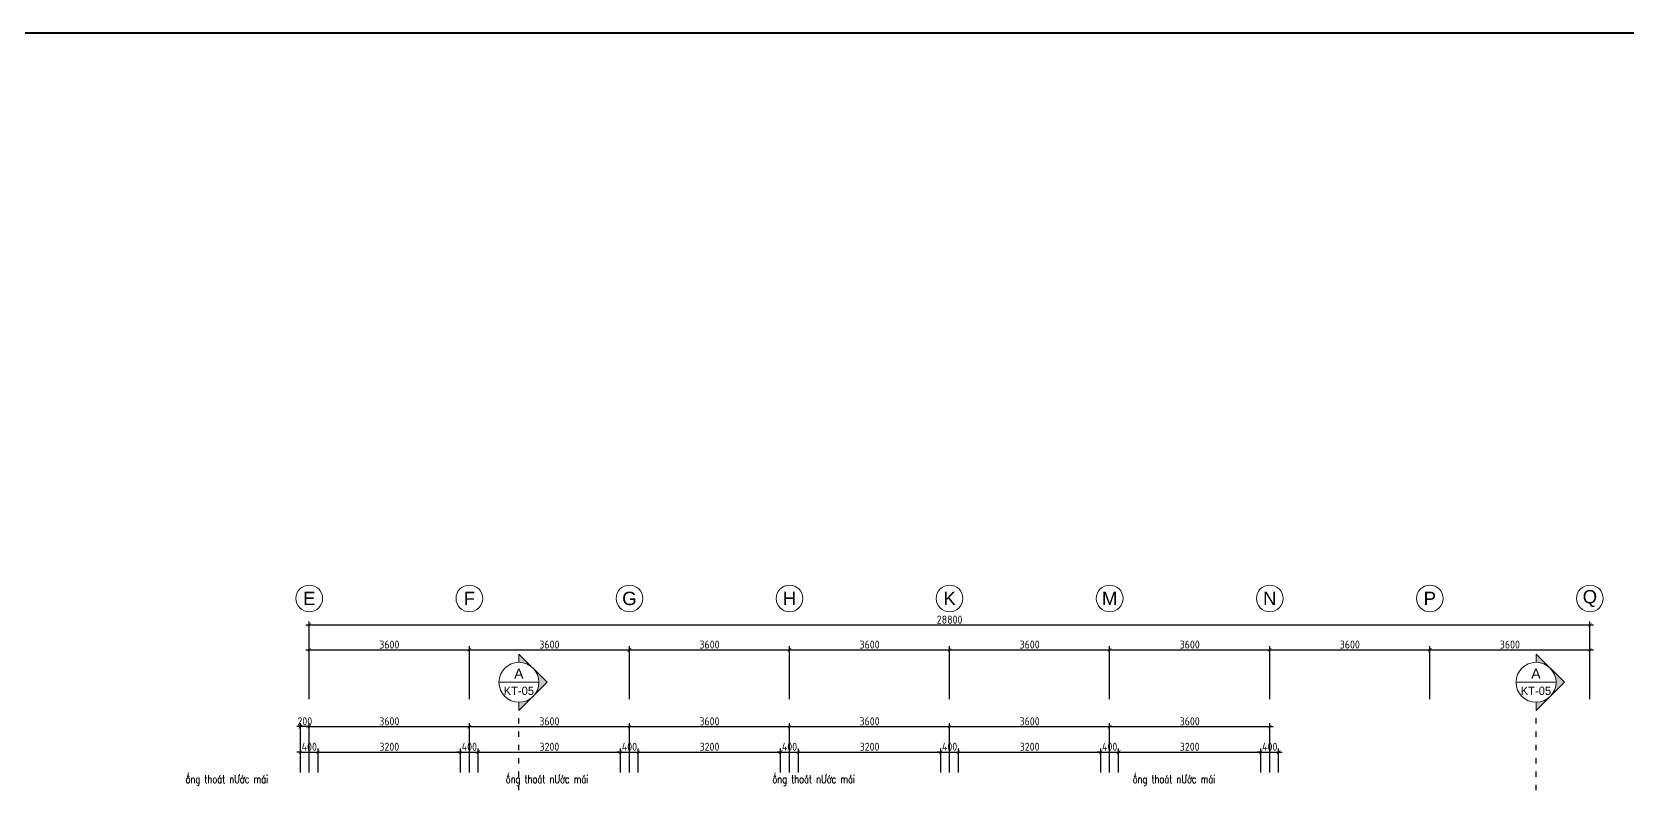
# Model space of a CAD drawing. Header units: inches. Extents: x 7154 to 95401, y -113037 to 84761.
# Drawn here: x 31021 to 66894, y -4904 to 12070 of the extents above; entities that cross this region are included whole.
import ezdxf
from ezdxf.enums import TextEntityAlignment as Align

# ---------------------------------------------------------------- set-up
doc = ezdxf.new("R2010")
doc.units = ezdxf.units.IN
doc.header["$MEASUREMENT"] = 0
doc.linetypes.add('ACAD_ISO03W100', pattern=[30, 12, -18])
doc.layers.get('DEFPOINTS').update_dxf_attribs({"color": 2})
for name, color, linetype in [('1', 1, 'Continuous'), ('Dim', 144, 'Continuous'), ('TEXT', 2, 'Continuous')]:
    doc.layers.add(name, color=color, linetype=linetype)
doc.layers.add('ZONES', color=7, linetype='Continuous', lineweight=18)
doc.styles.add('ARIALH', font='VnArialH.TTF')
doc.styles.add('AVANTH', font='VnAvantH.TTF')
doc.styles.add('ISOCP', font='isocp.shx')
doc.styles.add('VNSIMLI', font='vnsimli.shx', dxfattribs={"width": 0.75})
doc.dimstyles.new('1-100', dxfattribs={"dimtxt": 180, "dimasz": 80, "dimexe": 80, "dimexo": 0, "dimgap": 30, "dimtad": 1, "dimdec": 0, "dimzin": 0, "dimdsep": 46, "dimtxsty": 'ISOCP', "dimblk1": 'ARCHTICK', "dimblk2": 'ARCHTICK', "dimsah": 1, "dimcen": 0.09, "dimdle": 80, "dimclrd": 8, "dimclre": 8, "dimclrt": 6, "dimadec": 0, "dimazin": 0, "dimtfac": 1, "dimtdec": 0, "dimtix": 1, "dimtmove": 2, "dimatfit": 3, "dimldrblk": 'ARCHTICK', "dimfxl": 80, "dimtolj": 1, "dimtzin": 0, "dimarcsym": 0})

# ---------------------------------------------------------------- blocks, each defined once
blk = doc.blocks.new('_ArchTick')
at = {"color": 0, "linetype": 'ByBlock', "const_width": 0.15}
blk.add_lwpolyline([(-0.5, -0.5), (0.5, 0.5)], dxfattribs=at)
blk = doc.blocks.new('*D245')
at = {"layer": 'DEFPOINTS', "color": 0}
for p in [(37458, -4138), (37058, -4597), (37458, -4597)]:
    blk.add_point(p, dxfattribs=at)
at = {"layer": 'Dim', "color": 8, "lineweight": -2}
for p, q in [((37058, -4138), (36978, -4138)), ((37058, -4597), (37058, -4058)), ((37058, -4138), (37458, -4138)), ((37458, -4597), (37458, -4058)), ((37458, -4138), (37538, -4138))]:
    blk.add_line(p, q, dxfattribs=at)
at = {"layer": 'Dim', "color": 8, "lineweight": -2, "xscale": 80, "yscale": 80, "zscale": 80}
blk.add_blockref('_ArchTick', (37058, -4138), dxfattribs=at)
at = {"layer": 'Dim', "color": 8, "lineweight": -2, "xscale": 80, "yscale": 80, "zscale": 80, "rotation": 180}
blk.add_blockref('_ArchTick', (37458, -4138), dxfattribs=at)
at = {"layer": 'Dim', "color": 6, "insert": (37258, -4018), "char_height": 180, "attachment_point": 5, "style": 'ISOCP'}
blk.add_mtext('\\A1;400', dxfattribs=at)
blk = doc.blocks.new('*D246')
at = {"layer": 'DEFPOINTS', "color": 0}
for p in [(40658, -4138), (37458, -4597), (40658, -4597)]:
    blk.add_point(p, dxfattribs=at)
at = {"layer": 'Dim', "color": 8, "lineweight": -2}
for p, q in [((37378, -4138), (40738, -4138)), ((37458, -4597), (37458, -4058)), ((40658, -4597), (40658, -4058))]:
    blk.add_line(p, q, dxfattribs=at)
at = {"layer": 'Dim', "color": 8, "lineweight": -2, "xscale": 80, "yscale": 80, "zscale": 80, "rotation": 180}
blk.add_blockref('_ArchTick', (37458, -4138), dxfattribs=at)
at = {"layer": 'Dim', "color": 8, "lineweight": -2, "xscale": 80, "yscale": 80, "zscale": 80}
blk.add_blockref('_ArchTick', (40658, -4138), dxfattribs=at)
at = {"layer": 'Dim', "color": 6, "insert": (39058, -4018), "char_height": 180, "attachment_point": 5, "style": 'ISOCP'}
blk.add_mtext('\\A1;3200', dxfattribs=at)
blk = doc.blocks.new('*D247')
at = {"layer": 'DEFPOINTS', "color": 0}
for p in [(41058, -4138), (40658, -4597), (41058, -4597)]:
    blk.add_point(p, dxfattribs=at)
at = {"layer": 'Dim', "color": 8, "lineweight": -2}
for p, q in [((40658, -4138), (40578, -4138)), ((40658, -4597), (40658, -4058)), ((40658, -4138), (41058, -4138)), ((41058, -4597), (41058, -4058)), ((41058, -4138), (41138, -4138))]:
    blk.add_line(p, q, dxfattribs=at)
at = {"layer": 'Dim', "color": 8, "lineweight": -2, "xscale": 80, "yscale": 80, "zscale": 80}
blk.add_blockref('_ArchTick', (40658, -4138), dxfattribs=at)
at = {"layer": 'Dim', "color": 8, "lineweight": -2, "xscale": 80, "yscale": 80, "zscale": 80, "rotation": 180}
blk.add_blockref('_ArchTick', (41058, -4138), dxfattribs=at)
at = {"layer": 'Dim', "color": 6, "insert": (40858, -4018), "char_height": 180, "attachment_point": 5, "style": 'ISOCP'}
blk.add_mtext('\\A1;400', dxfattribs=at)
blk = doc.blocks.new('*D248')
at = {"layer": 'DEFPOINTS', "color": 0}
for p in [(44258, -4138), (41058, -4597), (44258, -4597)]:
    blk.add_point(p, dxfattribs=at)
at = {"layer": 'Dim', "color": 8, "lineweight": -2}
for p, q in [((40978, -4138), (44338, -4138)), ((41058, -4597), (41058, -4058)), ((44258, -4597), (44258, -4058))]:
    blk.add_line(p, q, dxfattribs=at)
at = {"layer": 'Dim', "color": 8, "lineweight": -2, "xscale": 80, "yscale": 80, "zscale": 80, "rotation": 180}
blk.add_blockref('_ArchTick', (41058, -4138), dxfattribs=at)
at = {"layer": 'Dim', "color": 8, "lineweight": -2, "xscale": 80, "yscale": 80, "zscale": 80}
blk.add_blockref('_ArchTick', (44258, -4138), dxfattribs=at)
at = {"layer": 'Dim', "color": 6, "insert": (42658, -4018), "char_height": 180, "attachment_point": 5, "style": 'ISOCP'}
blk.add_mtext('\\A1;3200', dxfattribs=at)
blk = doc.blocks.new('*D249')
at = {"layer": 'DEFPOINTS', "color": 0}
for p in [(44658, -4138), (44258, -4597), (44658, -4597)]:
    blk.add_point(p, dxfattribs=at)
at = {"layer": 'Dim', "color": 8, "lineweight": -2}
for p, q in [((44258, -4138), (44178, -4138)), ((44258, -4597), (44258, -4058)), ((44258, -4138), (44658, -4138)), ((44658, -4597), (44658, -4058)), ((44658, -4138), (44738, -4138))]:
    blk.add_line(p, q, dxfattribs=at)
at = {"layer": 'Dim', "color": 8, "lineweight": -2, "xscale": 80, "yscale": 80, "zscale": 80}
blk.add_blockref('_ArchTick', (44258, -4138), dxfattribs=at)
at = {"layer": 'Dim', "color": 8, "lineweight": -2, "xscale": 80, "yscale": 80, "zscale": 80, "rotation": 180}
blk.add_blockref('_ArchTick', (44658, -4138), dxfattribs=at)
at = {"layer": 'Dim', "color": 6, "insert": (44458, -4018), "char_height": 180, "attachment_point": 5, "style": 'ISOCP'}
blk.add_mtext('\\A1;400', dxfattribs=at)
blk = doc.blocks.new('*D250')
at = {"layer": 'DEFPOINTS', "color": 0}
for p in [(47858, -4138), (44658, -4597), (47858, -4597)]:
    blk.add_point(p, dxfattribs=at)
at = {"layer": 'Dim', "color": 8, "lineweight": -2}
for p, q in [((44578, -4138), (47938, -4138)), ((44658, -4597), (44658, -4058)), ((47858, -4597), (47858, -4058))]:
    blk.add_line(p, q, dxfattribs=at)
at = {"layer": 'Dim', "color": 8, "lineweight": -2, "xscale": 80, "yscale": 80, "zscale": 80, "rotation": 180}
blk.add_blockref('_ArchTick', (44658, -4138), dxfattribs=at)
at = {"layer": 'Dim', "color": 8, "lineweight": -2, "xscale": 80, "yscale": 80, "zscale": 80}
blk.add_blockref('_ArchTick', (47858, -4138), dxfattribs=at)
at = {"layer": 'Dim', "color": 6, "insert": (46258, -4018), "char_height": 180, "attachment_point": 5, "style": 'ISOCP'}
blk.add_mtext('\\A1;3200', dxfattribs=at)
blk = doc.blocks.new('*D251')
at = {"layer": 'DEFPOINTS', "color": 0}
for p in [(48258, -4138), (47858, -4597), (48258, -4597)]:
    blk.add_point(p, dxfattribs=at)
at = {"layer": 'Dim', "color": 8, "lineweight": -2}
for p, q in [((47858, -4138), (47778, -4138)), ((47858, -4597), (47858, -4058)), ((47858, -4138), (48258, -4138)), ((48258, -4597), (48258, -4058)), ((48258, -4138), (48338, -4138))]:
    blk.add_line(p, q, dxfattribs=at)
at = {"layer": 'Dim', "color": 8, "lineweight": -2, "xscale": 80, "yscale": 80, "zscale": 80}
blk.add_blockref('_ArchTick', (47858, -4138), dxfattribs=at)
at = {"layer": 'Dim', "color": 8, "lineweight": -2, "xscale": 80, "yscale": 80, "zscale": 80, "rotation": 180}
blk.add_blockref('_ArchTick', (48258, -4138), dxfattribs=at)
at = {"layer": 'Dim', "color": 6, "insert": (48058, -4018), "char_height": 180, "attachment_point": 5, "style": 'ISOCP'}
blk.add_mtext('\\A1;400', dxfattribs=at)
blk = doc.blocks.new('*D252')
at = {"layer": 'DEFPOINTS', "color": 0}
for p in [(51458, -4138), (48258, -4597), (51458, -4597)]:
    blk.add_point(p, dxfattribs=at)
at = {"layer": 'Dim', "color": 8, "lineweight": -2}
for p, q in [((48178, -4138), (51538, -4138)), ((48258, -4597), (48258, -4058)), ((51458, -4597), (51458, -4058))]:
    blk.add_line(p, q, dxfattribs=at)
at = {"layer": 'Dim', "color": 8, "lineweight": -2, "xscale": 80, "yscale": 80, "zscale": 80, "rotation": 180}
blk.add_blockref('_ArchTick', (48258, -4138), dxfattribs=at)
at = {"layer": 'Dim', "color": 8, "lineweight": -2, "xscale": 80, "yscale": 80, "zscale": 80}
blk.add_blockref('_ArchTick', (51458, -4138), dxfattribs=at)
at = {"layer": 'Dim', "color": 6, "insert": (49858, -4018), "char_height": 180, "attachment_point": 5, "style": 'ISOCP'}
blk.add_mtext('\\A1;3200', dxfattribs=at)
blk = doc.blocks.new('*D253')
at = {"layer": 'DEFPOINTS', "color": 0}
for p in [(51858, -4138), (51458, -4597), (51858, -4597)]:
    blk.add_point(p, dxfattribs=at)
at = {"layer": 'Dim', "color": 8, "lineweight": -2}
for p, q in [((51458, -4138), (51378, -4138)), ((51458, -4597), (51458, -4058)), ((51458, -4138), (51858, -4138)), ((51858, -4597), (51858, -4058)), ((51858, -4138), (51938, -4138))]:
    blk.add_line(p, q, dxfattribs=at)
at = {"layer": 'Dim', "color": 8, "lineweight": -2, "xscale": 80, "yscale": 80, "zscale": 80}
blk.add_blockref('_ArchTick', (51458, -4138), dxfattribs=at)
at = {"layer": 'Dim', "color": 8, "lineweight": -2, "xscale": 80, "yscale": 80, "zscale": 80, "rotation": 180}
blk.add_blockref('_ArchTick', (51858, -4138), dxfattribs=at)
at = {"layer": 'Dim', "color": 6, "insert": (51658, -4018), "char_height": 180, "attachment_point": 5, "style": 'ISOCP'}
blk.add_mtext('\\A1;400', dxfattribs=at)
blk = doc.blocks.new('*D254')
at = {"layer": 'DEFPOINTS', "color": 0}
for p in [(55058, -4138), (51858, -4597), (55058, -4597)]:
    blk.add_point(p, dxfattribs=at)
at = {"layer": 'Dim', "color": 8, "lineweight": -2}
for p, q in [((51778, -4138), (55138, -4138)), ((51858, -4597), (51858, -4058)), ((55058, -4597), (55058, -4058))]:
    blk.add_line(p, q, dxfattribs=at)
at = {"layer": 'Dim', "color": 8, "lineweight": -2, "xscale": 80, "yscale": 80, "zscale": 80, "rotation": 180}
blk.add_blockref('_ArchTick', (51858, -4138), dxfattribs=at)
at = {"layer": 'Dim', "color": 8, "lineweight": -2, "xscale": 80, "yscale": 80, "zscale": 80}
blk.add_blockref('_ArchTick', (55058, -4138), dxfattribs=at)
at = {"layer": 'Dim', "color": 6, "insert": (53458, -4018), "char_height": 180, "attachment_point": 5, "style": 'ISOCP'}
blk.add_mtext('\\A1;3200', dxfattribs=at)
blk = doc.blocks.new('*D255')
at = {"layer": 'DEFPOINTS', "color": 0}
for p in [(55458, -4138), (55058, -4597), (55458, -4597)]:
    blk.add_point(p, dxfattribs=at)
at = {"layer": 'Dim', "color": 8, "lineweight": -2}
for p, q in [((55058, -4138), (54978, -4138)), ((55058, -4597), (55058, -4058)), ((55058, -4138), (55458, -4138)), ((55458, -4597), (55458, -4058)), ((55458, -4138), (55538, -4138))]:
    blk.add_line(p, q, dxfattribs=at)
at = {"layer": 'Dim', "color": 8, "lineweight": -2, "xscale": 80, "yscale": 80, "zscale": 80}
blk.add_blockref('_ArchTick', (55058, -4138), dxfattribs=at)
at = {"layer": 'Dim', "color": 8, "lineweight": -2, "xscale": 80, "yscale": 80, "zscale": 80, "rotation": 180}
blk.add_blockref('_ArchTick', (55458, -4138), dxfattribs=at)
at = {"layer": 'Dim', "color": 6, "insert": (55258, -4018), "char_height": 180, "attachment_point": 5, "style": 'ISOCP'}
blk.add_mtext('\\A1;400', dxfattribs=at)
blk = doc.blocks.new('*D256')
at = {"layer": 'DEFPOINTS', "color": 0}
for p in [(58658, -4138), (55458, -4597), (58658, -4597)]:
    blk.add_point(p, dxfattribs=at)
at = {"layer": 'Dim', "color": 8, "lineweight": -2}
for p, q in [((55378, -4138), (58738, -4138)), ((55458, -4597), (55458, -4058)), ((58658, -4597), (58658, -4058))]:
    blk.add_line(p, q, dxfattribs=at)
at = {"layer": 'Dim', "color": 8, "lineweight": -2, "xscale": 80, "yscale": 80, "zscale": 80, "rotation": 180}
blk.add_blockref('_ArchTick', (55458, -4138), dxfattribs=at)
at = {"layer": 'Dim', "color": 8, "lineweight": -2, "xscale": 80, "yscale": 80, "zscale": 80}
blk.add_blockref('_ArchTick', (58658, -4138), dxfattribs=at)
at = {"layer": 'Dim', "color": 6, "insert": (57058, -4018), "char_height": 180, "attachment_point": 5, "style": 'ISOCP'}
blk.add_mtext('\\A1;3200', dxfattribs=at)
blk = doc.blocks.new('*D257')
at = {"layer": 'DEFPOINTS', "color": 0}
for p in [(59058, -4138), (58658, -4597), (59058, -4597)]:
    blk.add_point(p, dxfattribs=at)
at = {"layer": 'Dim', "color": 8, "lineweight": -2}
for p, q in [((58658, -4138), (58578, -4138)), ((58658, -4597), (58658, -4058)), ((58658, -4138), (59058, -4138)), ((59058, -4597), (59058, -4058)), ((59058, -4138), (59138, -4138))]:
    blk.add_line(p, q, dxfattribs=at)
at = {"layer": 'Dim', "color": 8, "lineweight": -2, "xscale": 80, "yscale": 80, "zscale": 80}
blk.add_blockref('_ArchTick', (58658, -4138), dxfattribs=at)
at = {"layer": 'Dim', "color": 8, "lineweight": -2, "xscale": 80, "yscale": 80, "zscale": 80, "rotation": 180}
blk.add_blockref('_ArchTick', (59058, -4138), dxfattribs=at)
at = {"layer": 'Dim', "color": 6, "insert": (58858, -4018), "char_height": 180, "attachment_point": 5, "style": 'ISOCP'}
blk.add_mtext('\\A1;400', dxfattribs=at)
blk = doc.blocks.new('*D258')
at = {"layer": 'DEFPOINTS', "color": 0}
for p in [(40858, -3566), (37258, -4597), (40858, -4597)]:
    blk.add_point(p, dxfattribs=at)
at = {"layer": 'Dim', "color": 8, "lineweight": -2}
for p, q in [((37178, -3566), (40938, -3566)), ((37258, -4597), (37258, -3486)), ((40858, -4597), (40858, -3486))]:
    blk.add_line(p, q, dxfattribs=at)
at = {"layer": 'Dim', "color": 8, "lineweight": -2, "xscale": 80, "yscale": 80, "zscale": 80, "rotation": 180}
blk.add_blockref('_ArchTick', (37258, -3566), dxfattribs=at)
at = {"layer": 'Dim', "color": 8, "lineweight": -2, "xscale": 80, "yscale": 80, "zscale": 80}
blk.add_blockref('_ArchTick', (40858, -3566), dxfattribs=at)
at = {"layer": 'Dim', "color": 6, "insert": (39058, -3446), "char_height": 180, "attachment_point": 5, "style": 'ISOCP'}
blk.add_mtext('\\A1;3600', dxfattribs=at)
blk = doc.blocks.new('*D259')
at = {"layer": 'DEFPOINTS', "color": 0}
for p in [(44458, -3566), (40858, -4597), (44458, -4597)]:
    blk.add_point(p, dxfattribs=at)
at = {"layer": 'Dim', "color": 8, "lineweight": -2}
for p, q in [((40778, -3566), (44538, -3566)), ((40858, -4597), (40858, -3486)), ((44458, -4597), (44458, -3486))]:
    blk.add_line(p, q, dxfattribs=at)
at = {"layer": 'Dim', "color": 8, "lineweight": -2, "xscale": 80, "yscale": 80, "zscale": 80, "rotation": 180}
blk.add_blockref('_ArchTick', (40858, -3566), dxfattribs=at)
at = {"layer": 'Dim', "color": 8, "lineweight": -2, "xscale": 80, "yscale": 80, "zscale": 80}
blk.add_blockref('_ArchTick', (44458, -3566), dxfattribs=at)
at = {"layer": 'Dim', "color": 6, "insert": (42658, -3446), "char_height": 180, "attachment_point": 5, "style": 'ISOCP'}
blk.add_mtext('\\A1;3600', dxfattribs=at)
blk = doc.blocks.new('*D260')
at = {"layer": 'DEFPOINTS', "color": 0}
for p in [(48058, -3566), (44458, -4597), (48058, -4597)]:
    blk.add_point(p, dxfattribs=at)
at = {"layer": 'Dim', "color": 8, "lineweight": -2}
for p, q in [((44378, -3566), (48138, -3566)), ((44458, -4597), (44458, -3486)), ((48058, -4597), (48058, -3486))]:
    blk.add_line(p, q, dxfattribs=at)
at = {"layer": 'Dim', "color": 8, "lineweight": -2, "xscale": 80, "yscale": 80, "zscale": 80, "rotation": 180}
blk.add_blockref('_ArchTick', (44458, -3566), dxfattribs=at)
at = {"layer": 'Dim', "color": 8, "lineweight": -2, "xscale": 80, "yscale": 80, "zscale": 80}
blk.add_blockref('_ArchTick', (48058, -3566), dxfattribs=at)
at = {"layer": 'Dim', "color": 6, "insert": (46258, -3446), "char_height": 180, "attachment_point": 5, "style": 'ISOCP'}
blk.add_mtext('\\A1;3600', dxfattribs=at)
blk = doc.blocks.new('*D261')
at = {"layer": 'DEFPOINTS', "color": 0}
for p in [(51658, -3566), (48058, -4597), (51658, -4597)]:
    blk.add_point(p, dxfattribs=at)
at = {"layer": 'Dim', "color": 8, "lineweight": -2}
for p, q in [((47978, -3566), (51738, -3566)), ((48058, -4597), (48058, -3486)), ((51658, -4597), (51658, -3486))]:
    blk.add_line(p, q, dxfattribs=at)
at = {"layer": 'Dim', "color": 8, "lineweight": -2, "xscale": 80, "yscale": 80, "zscale": 80, "rotation": 180}
blk.add_blockref('_ArchTick', (48058, -3566), dxfattribs=at)
at = {"layer": 'Dim', "color": 8, "lineweight": -2, "xscale": 80, "yscale": 80, "zscale": 80}
blk.add_blockref('_ArchTick', (51658, -3566), dxfattribs=at)
at = {"layer": 'Dim', "color": 6, "insert": (49858, -3446), "char_height": 180, "attachment_point": 5, "style": 'ISOCP'}
blk.add_mtext('\\A1;3600', dxfattribs=at)
blk = doc.blocks.new('*D262')
at = {"layer": 'DEFPOINTS', "color": 0}
for p in [(55258, -3566), (51658, -4597), (55258, -4597)]:
    blk.add_point(p, dxfattribs=at)
at = {"layer": 'Dim', "color": 8, "lineweight": -2}
for p, q in [((51578, -3566), (55338, -3566)), ((51658, -4597), (51658, -3486)), ((55258, -4597), (55258, -3486))]:
    blk.add_line(p, q, dxfattribs=at)
at = {"layer": 'Dim', "color": 8, "lineweight": -2, "xscale": 80, "yscale": 80, "zscale": 80, "rotation": 180}
blk.add_blockref('_ArchTick', (51658, -3566), dxfattribs=at)
at = {"layer": 'Dim', "color": 8, "lineweight": -2, "xscale": 80, "yscale": 80, "zscale": 80}
blk.add_blockref('_ArchTick', (55258, -3566), dxfattribs=at)
at = {"layer": 'Dim', "color": 6, "insert": (53458, -3446), "char_height": 180, "attachment_point": 5, "style": 'ISOCP'}
blk.add_mtext('\\A1;3600', dxfattribs=at)
blk = doc.blocks.new('*D263')
at = {"layer": 'DEFPOINTS', "color": 0}
for p in [(58858, -3566), (55258, -4597), (58858, -4597)]:
    blk.add_point(p, dxfattribs=at)
at = {"layer": 'Dim', "color": 8, "lineweight": -2}
for p, q in [((55178, -3566), (58938, -3566)), ((55258, -4597), (55258, -3486)), ((58858, -4597), (58858, -3486))]:
    blk.add_line(p, q, dxfattribs=at)
at = {"layer": 'Dim', "color": 8, "lineweight": -2, "xscale": 80, "yscale": 80, "zscale": 80, "rotation": 180}
blk.add_blockref('_ArchTick', (55258, -3566), dxfattribs=at)
at = {"layer": 'Dim', "color": 8, "lineweight": -2, "xscale": 80, "yscale": 80, "zscale": 80}
blk.add_blockref('_ArchTick', (58858, -3566), dxfattribs=at)
at = {"layer": 'Dim', "color": 6, "insert": (57058, -3446), "char_height": 180, "attachment_point": 5, "style": 'ISOCP'}
blk.add_mtext('\\A1;3600', dxfattribs=at)
blk = doc.blocks.new('*D264')
at = {"layer": 'DEFPOINTS', "color": 0}
for p in [(37058, -3566), (37058, -4597), (37258, -4597)]:
    blk.add_point(p, dxfattribs=at)
at = {"layer": 'Dim', "color": 8, "lineweight": -2}
for p, q in [((37058, -3566), (36978, -3566)), ((37058, -4597), (37058, -3486)), ((37258, -3566), (37058, -3566)), ((37258, -4597), (37258, -3486)), ((37258, -3566), (37338, -3566))]:
    blk.add_line(p, q, dxfattribs=at)
at = {"layer": 'Dim', "color": 8, "lineweight": -2, "xscale": 80, "yscale": 80, "zscale": 80}
blk.add_blockref('_ArchTick', (37058, -3566), dxfattribs=at)
at = {"layer": 'Dim', "color": 8, "lineweight": -2, "xscale": 80, "yscale": 80, "zscale": 80, "rotation": 180}
blk.add_blockref('_ArchTick', (37258, -3566), dxfattribs=at)
at = {"layer": 'Dim', "color": 6, "insert": (37158, -3446), "char_height": 180, "attachment_point": 5, "style": 'ISOCP'}
blk.add_mtext('\\A1;200', dxfattribs=at)
blk = doc.blocks.new('*D316')
at = {"layer": 'DEFPOINTS', "color": 0}
for p in [(40858, -1838), (37258, -2951), (40858, -2951)]:
    blk.add_point(p, dxfattribs=at)
at = {"layer": 'Dim', "color": 8, "lineweight": -2}
for p, q in [((37258, -2951), (37258, -1758)), ((40858, -2951), (40858, -1758)), ((37178, -1838), (40938, -1838))]:
    blk.add_line(p, q, dxfattribs=at)
at = {"layer": 'Dim', "color": 8, "lineweight": -2, "xscale": 80, "yscale": 80, "zscale": 80, "rotation": 180}
blk.add_blockref('_ArchTick', (37258, -1838), dxfattribs=at)
at = {"layer": 'Dim', "color": 8, "lineweight": -2, "xscale": 80, "yscale": 80, "zscale": 80}
blk.add_blockref('_ArchTick', (40858, -1838), dxfattribs=at)
at = {"layer": 'Dim', "color": 6, "insert": (39058, -1718), "char_height": 180, "attachment_point": 5, "style": 'ISOCP'}
blk.add_mtext('\\A1;3600', dxfattribs=at)
blk = doc.blocks.new('*D317')
at = {"layer": 'DEFPOINTS', "color": 0}
for p in [(44458, -1838), (40858, -2951), (44458, -2951)]:
    blk.add_point(p, dxfattribs=at)
at = {"layer": 'Dim', "color": 8, "lineweight": -2}
for p, q in [((40858, -2951), (40858, -1758)), ((44458, -2951), (44458, -1758)), ((40778, -1838), (44538, -1838))]:
    blk.add_line(p, q, dxfattribs=at)
at = {"layer": 'Dim', "color": 8, "lineweight": -2, "xscale": 80, "yscale": 80, "zscale": 80, "rotation": 180}
blk.add_blockref('_ArchTick', (40858, -1838), dxfattribs=at)
at = {"layer": 'Dim', "color": 8, "lineweight": -2, "xscale": 80, "yscale": 80, "zscale": 80}
blk.add_blockref('_ArchTick', (44458, -1838), dxfattribs=at)
at = {"layer": 'Dim', "color": 6, "insert": (42658, -1718), "char_height": 180, "attachment_point": 5, "style": 'ISOCP'}
blk.add_mtext('\\A1;3600', dxfattribs=at)
blk = doc.blocks.new('*D318')
at = {"layer": 'DEFPOINTS', "color": 0}
for p in [(48058, -1838), (44458, -2951), (48058, -2951)]:
    blk.add_point(p, dxfattribs=at)
at = {"layer": 'Dim', "color": 8, "lineweight": -2}
for p, q in [((44458, -2951), (44458, -1758)), ((48058, -2951), (48058, -1758)), ((44378, -1838), (48138, -1838))]:
    blk.add_line(p, q, dxfattribs=at)
at = {"layer": 'Dim', "color": 8, "lineweight": -2, "xscale": 80, "yscale": 80, "zscale": 80, "rotation": 180}
blk.add_blockref('_ArchTick', (44458, -1838), dxfattribs=at)
at = {"layer": 'Dim', "color": 8, "lineweight": -2, "xscale": 80, "yscale": 80, "zscale": 80}
blk.add_blockref('_ArchTick', (48058, -1838), dxfattribs=at)
at = {"layer": 'Dim', "color": 6, "insert": (46258, -1718), "char_height": 180, "attachment_point": 5, "style": 'ISOCP'}
blk.add_mtext('\\A1;3600', dxfattribs=at)
blk = doc.blocks.new('*D319')
at = {"layer": 'DEFPOINTS', "color": 0}
for p in [(51658, -1838), (48058, -2951), (51658, -2951)]:
    blk.add_point(p, dxfattribs=at)
at = {"layer": 'Dim', "color": 8, "lineweight": -2}
for p, q in [((48058, -2951), (48058, -1758)), ((51658, -2951), (51658, -1758)), ((47978, -1838), (51738, -1838))]:
    blk.add_line(p, q, dxfattribs=at)
at = {"layer": 'Dim', "color": 8, "lineweight": -2, "xscale": 80, "yscale": 80, "zscale": 80, "rotation": 180}
blk.add_blockref('_ArchTick', (48058, -1838), dxfattribs=at)
at = {"layer": 'Dim', "color": 8, "lineweight": -2, "xscale": 80, "yscale": 80, "zscale": 80}
blk.add_blockref('_ArchTick', (51658, -1838), dxfattribs=at)
at = {"layer": 'Dim', "color": 6, "insert": (49858, -1718), "char_height": 180, "attachment_point": 5, "style": 'ISOCP'}
blk.add_mtext('\\A1;3600', dxfattribs=at)
blk = doc.blocks.new('*D320')
at = {"layer": 'DEFPOINTS', "color": 0}
for p in [(55258, -1838), (51658, -2951), (55258, -2951)]:
    blk.add_point(p, dxfattribs=at)
at = {"layer": 'Dim', "color": 8, "lineweight": -2}
for p, q in [((51658, -2951), (51658, -1758)), ((55258, -2951), (55258, -1758)), ((51578, -1838), (55338, -1838))]:
    blk.add_line(p, q, dxfattribs=at)
at = {"layer": 'Dim', "color": 8, "lineweight": -2, "xscale": 80, "yscale": 80, "zscale": 80, "rotation": 180}
blk.add_blockref('_ArchTick', (51658, -1838), dxfattribs=at)
at = {"layer": 'Dim', "color": 8, "lineweight": -2, "xscale": 80, "yscale": 80, "zscale": 80}
blk.add_blockref('_ArchTick', (55258, -1838), dxfattribs=at)
at = {"layer": 'Dim', "color": 6, "insert": (53458, -1718), "char_height": 180, "attachment_point": 5, "style": 'ISOCP'}
blk.add_mtext('\\A1;3600', dxfattribs=at)
blk = doc.blocks.new('*D321')
at = {"layer": 'DEFPOINTS', "color": 0}
for p in [(58858, -1838), (55258, -2951), (58858, -2951)]:
    blk.add_point(p, dxfattribs=at)
at = {"layer": 'Dim', "color": 8, "lineweight": -2}
for p, q in [((55258, -2951), (55258, -1758)), ((58858, -2951), (58858, -1758)), ((55178, -1838), (58938, -1838))]:
    blk.add_line(p, q, dxfattribs=at)
at = {"layer": 'Dim', "color": 8, "lineweight": -2, "xscale": 80, "yscale": 80, "zscale": 80, "rotation": 180}
blk.add_blockref('_ArchTick', (55258, -1838), dxfattribs=at)
at = {"layer": 'Dim', "color": 8, "lineweight": -2, "xscale": 80, "yscale": 80, "zscale": 80}
blk.add_blockref('_ArchTick', (58858, -1838), dxfattribs=at)
at = {"layer": 'Dim', "color": 6, "insert": (57058, -1718), "char_height": 180, "attachment_point": 5, "style": 'ISOCP'}
blk.add_mtext('\\A1;3600', dxfattribs=at)
blk = doc.blocks.new('*D322')
at = {"layer": 'DEFPOINTS', "color": 0}
for p in [(62458, -1838), (58858, -2951), (62458, -2951)]:
    blk.add_point(p, dxfattribs=at)
at = {"layer": 'Dim', "color": 8, "lineweight": -2}
for p, q in [((58858, -2951), (58858, -1758)), ((62458, -2951), (62458, -1758)), ((58778, -1838), (62538, -1838))]:
    blk.add_line(p, q, dxfattribs=at)
at = {"layer": 'Dim', "color": 8, "lineweight": -2, "xscale": 80, "yscale": 80, "zscale": 80, "rotation": 180}
blk.add_blockref('_ArchTick', (58858, -1838), dxfattribs=at)
at = {"layer": 'Dim', "color": 8, "lineweight": -2, "xscale": 80, "yscale": 80, "zscale": 80}
blk.add_blockref('_ArchTick', (62458, -1838), dxfattribs=at)
at = {"layer": 'Dim', "color": 6, "insert": (60658, -1718), "char_height": 180, "attachment_point": 5, "style": 'ISOCP'}
blk.add_mtext('\\A1;3600', dxfattribs=at)
blk = doc.blocks.new('*D323')
at = {"layer": 'DEFPOINTS', "color": 0}
for p in [(66058, -1838), (62458, -2951), (66058, -2951)]:
    blk.add_point(p, dxfattribs=at)
at = {"layer": 'Dim', "color": 8, "lineweight": -2}
for p, q in [((62458, -2951), (62458, -1758)), ((66058, -2951), (66058, -1758)), ((62378, -1838), (66138, -1838))]:
    blk.add_line(p, q, dxfattribs=at)
at = {"layer": 'Dim', "color": 8, "lineweight": -2, "xscale": 80, "yscale": 80, "zscale": 80, "rotation": 180}
blk.add_blockref('_ArchTick', (62458, -1838), dxfattribs=at)
at = {"layer": 'Dim', "color": 8, "lineweight": -2, "xscale": 80, "yscale": 80, "zscale": 80}
blk.add_blockref('_ArchTick', (66058, -1838), dxfattribs=at)
at = {"layer": 'Dim', "color": 6, "insert": (64258, -1718), "char_height": 180, "attachment_point": 5, "style": 'ISOCP'}
blk.add_mtext('\\A1;3600', dxfattribs=at)
blk = doc.blocks.new('AXIS')
at = {"layer": 'ZONES'}
blk.add_circle((0, 0), 300, dxfattribs=at)
at = {"layer": 'ZONES', "style": 'ARIALH'}
blk.add_attdef('TENTRUCDINHVI', text='', height=300, dxfattribs=at).set_placement((0, 0), align=Align.MIDDLE)
blk = doc.blocks.new('*D325')
at = {"layer": 'DEFPOINTS', "color": 0}
for p in [(66058, -1278), (37258, -2951), (66058, -2951)]:
    blk.add_point(p, dxfattribs=at)
at = {"layer": 'Dim', "color": 8, "lineweight": -2}
for p, q in [((37178, -1278), (66138, -1278)), ((37258, -2951), (37258, -1198)), ((66058, -2951), (66058, -1198))]:
    blk.add_line(p, q, dxfattribs=at)
at = {"layer": 'Dim', "color": 8, "lineweight": -2, "xscale": 80, "yscale": 80, "zscale": 80, "rotation": 180}
blk.add_blockref('_ArchTick', (37258, -1278), dxfattribs=at)
at = {"layer": 'Dim', "color": 8, "lineweight": -2, "xscale": 80, "yscale": 80, "zscale": 80}
blk.add_blockref('_ArchTick', (66058, -1278), dxfattribs=at)
at = {"layer": 'Dim', "color": 6, "insert": (51658, -1158), "char_height": 180, "attachment_point": 5, "style": 'ISOCP'}
blk.add_mtext('\\A1;28800', dxfattribs=at)
blk = doc.blocks.new('SEC3')
h = blk.add_hatch(color=256)
h.paths.add_polyline_path([(0, 600), (0, 849), (-424, 424, -0.198912)])
h.paths.add_polyline_path([(-424, 424), (-849, 0), (-424, -424, -0.198912), (-600, 0, -0.198912)])
h.paths.add_polyline_path([(-424, -424), (0, -849), (0, -600, -0.198912)])
blk.add_lwpolyline([(0, -600), (0, -849), (-849, 0), (0, 849), (0, 600)])
at = {"layer": 'ZONES'}
blk.add_line((600, 0), (-600, 0), dxfattribs=at)
blk.add_circle((0, 0), 600, dxfattribs=at)
for tag, height, style, p in [('TENMATCAT', 300, 'ARIALH', (4, 262)), ('KT', 250, 'AVANTH', (4, -254))]:
    blk.add_attdef(tag, text='', height=height, dxfattribs=dict(at, style=style)).set_placement(p, align=Align.MIDDLE)

msp = doc.modelspace()

# ---------------------------------------------------------------- linework, layer by layer
at = {"const_width": 46.7}
msp.add_lwpolyline([(21420.5, -33058), (84072.5, -33058), (84072.5, 12046.7), (21420.5, 12046.7)], close=True, dxfattribs=at)
at = {"layer": '1', "linetype": 'ACAD_ISO03W100', "ltscale": 10}
for p, q in [((41973.9, -22998.2), (41973.9, -3204.6)), ((64847.3, -22998.2), (64847.3, -3204.6))]:
    msp.add_line(p, q, dxfattribs=at)

# ---------------------------------------------------------------- block references
at = {"layer": 'ZONES'}
for p, values in [((37258.1, -679.8), {'TENTRUCDINHVI': 'e'}), ((40858.1, -679.8), {'TENTRUCDINHVI': 'f'}), ((44458.1, -679.8), {'TENTRUCDINHVI': 'g'}), ((48058.1, -679.8), {'TENTRUCDINHVI': 'h'}), ((51658.1, -679.8), {'TENTRUCDINHVI': 'k'}), ((55258.1, -679.8), {'TENTRUCDINHVI': 'm'}), ((58858.1, -679.8), {'TENTRUCDINHVI': 'n'}), ((62458.1, -679.8), {'TENTRUCDINHVI': 'p'}), ((66058.1, -679.8), {'TENTRUCDINHVI': 'q'})]:
    msp.add_blockref('AXIS', p, dxfattribs=at).add_auto_attribs(values)
ref = msp.add_blockref('SEC3', (41973.9, -2568.2), dxfattribs=dict(at, xscale=-0.75, yscale=0.75, zscale=0.75))
ref.add_attrib('TENMATCAT', 'a', dxfattribs={"height": 225, "style": 'ARIALH'}).set_placement((41971.1, -2372), align=Align.MIDDLE)
ref.add_attrib('KT', 'kt-05', dxfattribs={"height": 187.5, "style": 'AVANTH'}).set_placement((41971.1, -2758.6), align=Align.MIDDLE)
ref = msp.add_blockref('SEC3', (64847.3, -2568.2), dxfattribs=dict(at, xscale=-0.75, yscale=0.75, zscale=0.75))
ref.add_attrib('TENMATCAT', 'a', dxfattribs={"height": 225, "style": 'ARIALH'}).set_placement((64844.5, -2372), align=Align.MIDDLE)
ref.add_attrib('KT', 'kt-05', dxfattribs={"height": 187.5, "style": 'AVANTH'}).set_placement((64844.5, -2758.6), align=Align.MIDDLE)

# ---------------------------------------------------------------- texts
at = {"layer": 'TEXT', "color": 7, "style": 'VNSIMLI', "width": 0.75}
for p in [(34476.8, -4835.9), (41676.8, -4835.9), (47673.7, -4835.9), (55776.6, -4835.9)]:
    msp.add_text('èng tho¸t n¦íc m¸i', height=180, dxfattribs=at).set_placement(p)

# ---------------------------------------------------------------- dimensions: what is measured, and where the dimension line sits
at = {"layer": 'Dim'}
for base, p1, p2, picture, middle in [((66058.1, -1278.3), (37258.1, -2951.2), (66058.1, -2951.2), '*D325', (51658.1, -1158.2)), ((40858.1, -1838.2), (37258.1, -2951.2), (40858.1, -2951.2), '*D316', (39058.1, -1718.2)), ((44458.1, -1838.2), (40858.1, -2951.2), (44458.1, -2951.2), '*D317', (42658.1, -1718.2)), ((48058.1, -1838.2), (44458.1, -2951.2), (48058.1, -2951.2), '*D318', (46258.1, -1718.2)), ((51658.1, -1838.2), (48058.1, -2951.2), (51658.1, -2951.2), '*D319', (49858.1, -1718.2)), ((55258.1, -1838.2), (51658.1, -2951.2), (55258.1, -2951.2), '*D320', (53458.1, -1718.2)), ((58858.1, -1838.2), (55258.1, -2951.2), (58858.1, -2951.2), '*D321', (57058.1, -1718.2)), ((62458.1, -1838.2), (58858.1, -2951.2), (62458.1, -2951.2), '*D322', (60658.1, -1718.2)), ((66058.1, -1838.2), (62458.1, -2951.2), (66058.1, -2951.2), '*D323', (64258.1, -1718.2)), ((37058.1, -3566.2), (37258.1, -4597.3), (37058.1, -4597.3), '*D264', (37158.1, -3446.2)), ((40858.1, -3566.2), (37258.1, -4597.3), (40858.1, -4597.3), '*D258', (39058.1, -3446.2)), ((44458.1, -3566.2), (40858.1, -4597.3), (44458.1, -4597.3), '*D259', (42658.1, -3446.2)), ((48058.1, -3566.2), (44458.1, -4597.3), (48058.1, -4597.3), '*D260', (46258.1, -3446.2)), ((51658.1, -3566.2), (48058.1, -4597.3), (51658.1, -4597.3), '*D261', (49858.1, -3446.2)), ((55258.1, -3566.2), (51658.1, -4597.3), (55258.1, -4597.3), '*D262', (53458.1, -3446.2)), ((58858.1, -3566.2), (55258.1, -4597.3), (58858.1, -4597.3), '*D263', (57058.1, -3446.2)), ((37458.1, -4137.5), (37058.1, -4597.3), (37458.1, -4597.3), '*D245', (37258.1, -4017.5)), ((40658.1, -4137.5), (37458.1, -4597.3), (40658.1, -4597.3), '*D246', (39058.1, -4017.5)), ((41058.1, -4137.5), (40658.1, -4597.3), (41058.1, -4597.3), '*D247', (40858.1, -4017.5)), ((44258.1, -4137.5), (41058.1, -4597.3), (44258.1, -4597.3), '*D248', (42658.1, -4017.5)), ((44658.1, -4137.5), (44258.1, -4597.3), (44658.1, -4597.3), '*D249', (44458.1, -4017.5)), ((47858.1, -4137.5), (44658.1, -4597.3), (47858.1, -4597.3), '*D250', (46258.1, -4017.5)), ((48258.1, -4137.5), (47858.1, -4597.3), (48258.1, -4597.3), '*D251', (48058.1, -4017.5)), ((51458.1, -4137.5), (48258.1, -4597.3), (51458.1, -4597.3), '*D252', (49858.1, -4017.5)), ((51858.1, -4137.5), (51458.1, -4597.3), (51858.1, -4597.3), '*D253', (51658.1, -4017.5)), ((55058.1, -4137.5), (51858.1, -4597.3), (55058.1, -4597.3), '*D254', (53458.1, -4017.5)), ((55458.1, -4137.5), (55058.1, -4597.3), (55458.1, -4597.3), '*D255', (55258.1, -4017.5)), ((58658.1, -4137.5), (55458.1, -4597.3), (58658.1, -4597.3), '*D256', (57058.1, -4017.5)), ((59058.1, -4137.5), (58658.1, -4597.3), (59058.1, -4597.3), '*D257', (58858.1, -4017.5))]:
    dim = msp.add_linear_dim(base=base, p1=p1, p2=p2, dimstyle='1-100', dxfattribs=at)
    dim.commit()
    dim.dimension.update_dxf_attribs({"geometry": picture, "text_midpoint": middle})

doc.saveas('drawing.dxf')
